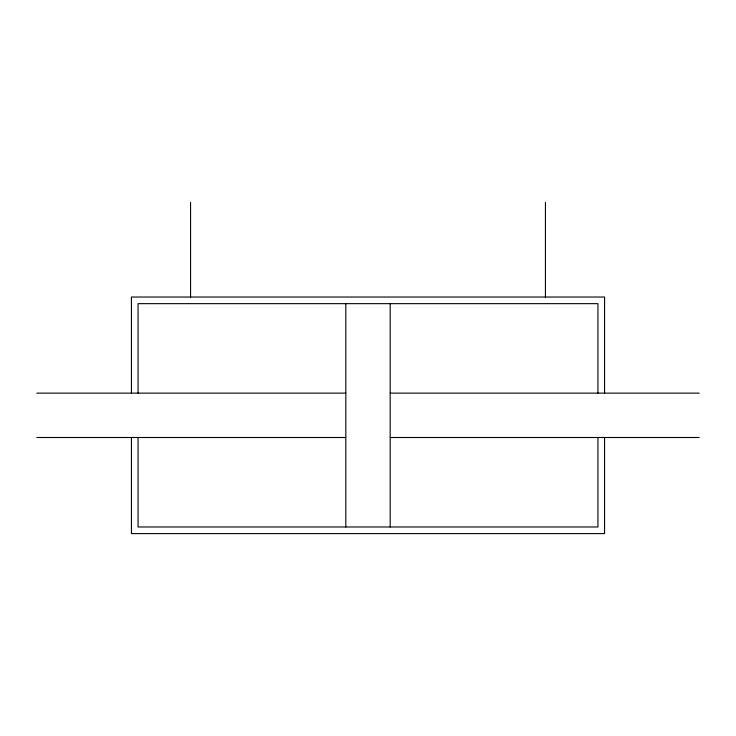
<?xml version="1.0" encoding="UTF-8"?>
<svg xmlns="http://www.w3.org/2000/svg" width="736" height="736" viewBox="0 0 736 736"><rect width="100%" height="100%" fill="white"/><g stroke="black" fill="none" stroke-linecap="round" stroke-linejoin="round"><path stroke-width="1.1" d="M36.8 393.134L345.819 393.134M390.181 393.134L699.2 393.134M36.8 437.497L345.819 437.497M390.181 437.497L699.2 437.497M604.569 393.134L604.569 297.031L131.431 297.031L131.431 393.134M604.569 437.497L604.569 533.6L131.431 533.6L131.431 437.497M597.945 393.134L597.945 303.655L138.055 303.655L138.055 393.134M597.945 437.497L597.945 526.976L138.055 526.976L138.055 437.497M545.431 202.4L545.431 297.031M390.181 303.655L390.181 526.976M345.819 303.655L345.819 526.976M190.569 202.4L190.569 297.031"/></g></svg>
